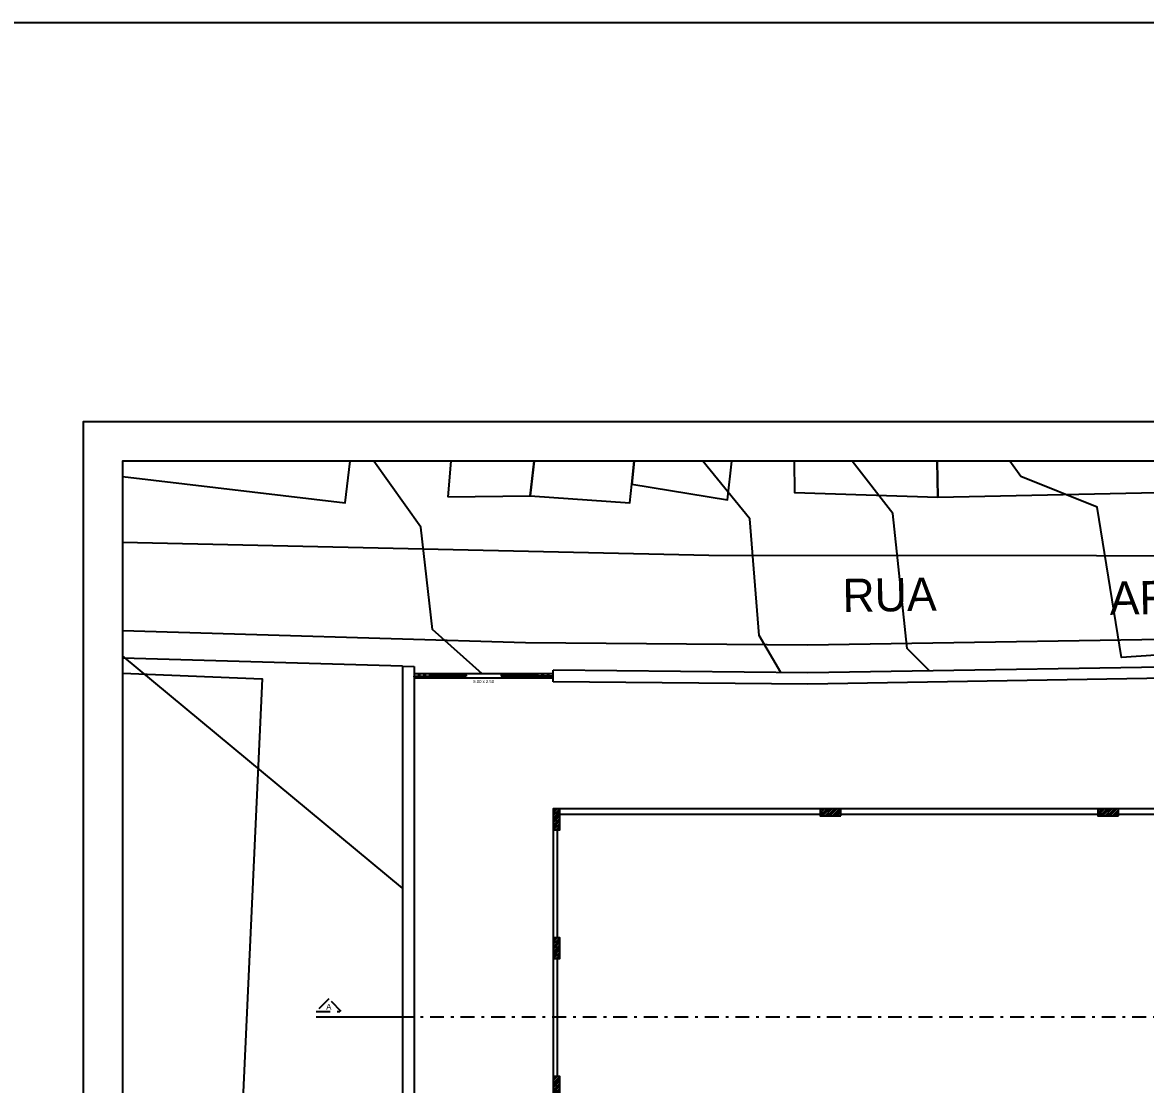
# Model space of a CAD drawing. Header units: millimetres. Extents: x 387 to 811, y 539 to 827.
# Drawn here: x 596.2 to 636.66, y 788.22 to 826.51 of the extents above; entities that cross this region are included whole.
import ezdxf
from ezdxf.enums import TextEntityAlignment as Align

# ---------------------------------------------------------------- set-up
doc = ezdxf.new("R2010")
doc.units = ezdxf.units.MM
doc.linetypes.add('DASHDOT', pattern=[1, 0.5, -0.25, 0, -0.25])
doc.linetypes.add('HIDDEN', pattern=[9.525, 6.35, -3.175])
for name, color, linetype in [('12', 115, 'Continuous'), ('7', 8, 'Continuous'), ('CORTE_PAPEL', 7, 'Continuous'), ('cuvas de nível', 51, 'Continuous'), ('ESQUADRIAS', 6, 'Continuous'), ('FORMATO', 6, 'Continuous'), ('LINHA DE CORTE', 1, 'DASHDOT'), ('MOBILIARIO', 3, 'Continuous'), ('PAREDES EM CORTE', 5, 'Continuous'), ('pilar', 4, 'Continuous'), ('TEXTO', 4, 'Continuous')]:
    doc.layers.add(name, color=color, linetype=linetype)

msp = doc.modelspace()

# ---------------------------------------------------------------- hatches: boundary and pattern name
at = {"layer": 'pilar'}
h = msp.add_hatch(dxfattribs=at)
h.set_pattern_fill('ANSI31', color=8, scale=0.5, style=0)
h.set_pattern_definition([(45, (-472.20881, 877.21243), (-0.044194174, 0.044194174), [])])
h.paths.add_polyline_path([(615.564, 798.16), (615.314, 798.16), (615.314, 797.41), (615.564, 797.41)])
h = msp.add_hatch(dxfattribs=at)
h.set_pattern_fill('ANSI31', color=8, scale=0.5, style=0)
h.set_pattern_definition([(45, (-452.20881, 867.33743), (-0.044194174, 0.044194174), [])])
h.paths.add_polyline_path([(625.689, 798.16), (624.939, 798.16), (624.939, 797.91), (625.689, 797.91)])
h = msp.add_hatch(dxfattribs=at)
h.set_pattern_fill('ANSI31', color=8, scale=0.5, style=0)
h.set_pattern_definition([(45, (-442.20881, 867.33743), (-0.044194174, 0.044194174), [])])
h.paths.add_polyline_path([(635.689, 798.16), (634.939, 798.16), (634.939, 797.91), (635.689, 797.91)])
h = msp.add_hatch(dxfattribs=at)
h.set_pattern_fill('ANSI31', color=8, scale=0.5, style=0)
h.set_pattern_definition([(45, (-472.20881, 872.57177), (-0.044194174, 0.044194174), [])])
h.paths.add_polyline_path([(615.564, 793.519), (615.314, 793.519), (615.314, 792.769), (615.564, 792.769)])
h = msp.add_hatch(dxfattribs=at)
h.set_pattern_fill('ANSI31', color=8, scale=0.5, style=0)
h.set_pattern_definition([(45, (-472.20881, 867.57177), (-0.044194174, 0.044194174), [])])
h.paths.add_polyline_path([(615.564, 788.519), (615.314, 788.519), (615.314, 787.769), (615.564, 787.769)])

# ---------------------------------------------------------------- linework, layer by layer
at = {"color": 2}
msp.add_lwpolyline([(585.81, 826.512), (698.178, 826.512), (698.178, 669.51), (585.81, 669.51)], close=True, dxfattribs=at)
at = {"layer": '12', "elevation": 54}
for points in [[(681.072, 810.249), (679.588, 808.423), (677.978, 807.433), (648.858, 807.273), (620.928, 807.293), (599.804, 807.763)], [(679.088, 801.323), (679.088, 801.323), (678.348, 803.233), (677.158, 803.843), (673.368, 804.073), (662.798, 803.763), (650.628, 803.863), (641.048, 804.333), (624.488, 804.063), (614.318, 804.153), (599.804, 804.583)], [(609.884, 803.31), (599.804, 803.591)]]:
    msp.add_lwpolyline(points, dxfattribs=at)
at = {"layer": '7'}
for p, q in [((615.314, 803.025, 54), (610.314, 803.025, 128.473)), ((615.314, 802.875, 54), (610.314, 802.875, 128.473))]:
    msp.add_line(p, q, dxfattribs=at)
at = {"layer": '7', "linetype": 'HIDDEN', "ltscale": 0.0075}
for p, q in [((610.939, 802.98, 54), (610.314, 802.98, 54)), ((614.689, 802.98, 54), (615.314, 802.98, 54))]:
    msp.add_line(p, q, dxfattribs=at)
at = {"layer": '7'}
for points in [[(599.804, 810.142, 129.667), (607.828, 809.193, 130.26), (608.006, 810.699, 130.231)], [(611.518, 809.413, 121.83), (614.488, 809.453, 122.3), (614.632, 810.699, 122.456)], [(611.634, 810.699, 122.011), (611.518, 809.413, 121.83)], [(614.488, 809.453, 122), (618.078, 809.193, 122.65), (618.148, 809.863, 123.26), (618.239, 810.699, 123.133)], [(614.632, 810.699, 122.161), (614.488, 809.453, 122)], [(618.239, 810.699, 123.133), (618.148, 809.863, 123.26)], [(618.148, 809.863, 123.26), (621.598, 809.303, 123.21), (621.753, 810.699, 123.001)], [(623.997, 810.699, 123.519), (624.008, 809.563, 123.5), (629.178, 809.393, 123.35), (629.154, 810.699, 123.353)], [(629.154, 810.699, 123.268), (629.178, 809.393, 123.35), (637.078, 809.573, 124.89), (637.023, 810.699, 124.749)], [(599.804, 803.052, 121.922), (604.828, 802.853, 122.12), (603.308, 769.643, 123.47)]]:
    msp.add_polyline3d(points, dxfattribs=at)
at = {"layer": 'CORTE_PAPEL', "elevation": 74.516}
msp.add_lwpolyline([(598.388, 684.72), (682.488, 684.72), (682.488, 812.115), (598.388, 812.115)], close=True, dxfattribs=at)
at = {"layer": 'cuvas de nível'}
for points in [[(612.754, 803.025, 113), (610.968, 804.633, 113), (610.548, 808.323, 113), (608.859, 810.699, 113)], [(623.523, 803.074, 114), (622.738, 804.413, 114), (622.408, 808.623, 114), (620.708, 810.699, 114)], [(628.876, 803.135, 115), (628.068, 803.943, 115), (627.558, 808.813, 115), (626.096, 810.699, 115)], [(639.005, 803.3, 116), (638.508, 803.703, 116), (637.038, 803.703, 116), (635.798, 803.623, 116), (634.918, 809.043, 116), (632.168, 810.143, 116), (631.778, 810.699, 116)], [(609.884, 795.307, 112), (599.804, 803.677, 112)]]:
    msp.add_polyline3d(points, dxfattribs=at)
at = {"layer": 'ESQUADRIAS', "elevation": 54}
for points in [[(611.564, 802.92), (610.314, 802.92), (610.314, 802.95), (611.564, 802.95)], [(612.189, 802.95), (610.939, 802.95), (610.939, 802.98), (612.189, 802.98)], [(613.439, 802.95), (614.689, 802.95), (614.689, 802.98), (613.439, 802.98)], [(614.064, 802.92), (615.314, 802.92), (615.314, 802.95), (614.064, 802.95)]]:
    msp.add_lwpolyline(points, close=True, dxfattribs=at)
at = {"layer": 'FORMATO', "elevation": 74.516}
msp.add_lwpolyline([(599.804, 693.215), (681.072, 693.215), (681.072, 810.699), (599.804, 810.699)], close=True, dxfattribs=at)
at = {"layer": 'LINHA DE CORTE', "color": 0, "linetype": 'Continuous'}
msp.add_line((606.784, 790.66, 54), (609.784, 790.66, 54), dxfattribs=at)
at = {"layer": 'LINHA DE CORTE'}
msp.add_line((609.784, 790.66, 54), (649.814, 790.66, 54), dxfattribs=at)
at = {"layer": 'LINHA DE CORTE', "color": 4, "elevation": 54}
msp.add_lwpolyline([(607.234, 791.31), (606.784, 790.86), (607.684, 790.86)], close=True, dxfattribs=at)
at = {"layer": 'MOBILIARIO'}
for p, q in [((609.884, 803.31, 128.473), (609.884, 754.1, 128.473)), ((609.884, 803.31, 54), (610.314, 803.299, 128.473)), ((610.314, 803.299, 128.473), (610.314, 754.633, 128.473)), ((615.314, 802.74, 54), (615.314, 803.161, 54))]:
    msp.add_line(p, q, dxfattribs=at)
at = {"layer": 'MOBILIARIO', "elevation": 54}
for points in [[(645.314, 803.123), (641.032, 803.333), (624.492, 803.063), (615.314, 803.161), (615.314, 803.161)], [(645.314, 802.722), (641.025, 802.933), (624.493, 802.663), (615.314, 802.745)]]:
    msp.add_lwpolyline(points, dxfattribs=at)
at = {"layer": 'PAREDES EM CORTE'}
for p, q in [((624.939, 798.16, 54), (615.564, 798.16, 54)), ((634.939, 798.16, 54), (625.689, 798.16, 54)), ((645.064, 798.16, 54), (635.689, 798.16, 54)), ((624.939, 797.96, 54), (615.564, 797.96, 54)), ((634.939, 797.96, 54), (625.689, 797.96, 54)), ((645.064, 797.96, 54), (635.689, 797.96, 54)), ((615.314, 797.41, 54), (615.314, 793.519, 54)), ((615.464, 797.41, 54), (615.464, 793.519, 54)), ((615.314, 792.769, 54), (615.314, 788.519, 54)), ((615.464, 792.769, 54), (615.464, 788.519, 54))]:
    msp.add_line(p, q, dxfattribs=at)
at = {"layer": 'pilar', "elevation": 54}
for points in [[(615.314, 797.41), (615.564, 797.41), (615.564, 798.16), (615.314, 798.16)], [(625.689, 797.91), (625.689, 798.16), (624.939, 798.16), (624.939, 797.91)], [(635.689, 797.91), (635.689, 798.16), (634.939, 798.16), (634.939, 797.91)], [(615.314, 792.769), (615.564, 792.769), (615.564, 793.519), (615.314, 793.519)], [(615.314, 787.769), (615.564, 787.769), (615.564, 788.519), (615.314, 788.519)]]:
    msp.add_lwpolyline(points, close=True, dxfattribs=at)

# ---------------------------------------------------------------- texts
at = {"layer": 'LINHA DE CORTE'}
msp.add_text('A', height=0.21, dxfattribs=at).set_placement((607.234, 790.86, 54), align=Align.BOTTOM_CENTER)
at = {"layer": 'TEXTO'}
for s, p in [('RUA', (625.753, 805.252, 54)), ('AREAL', (635.381, 805.156, 54))]:
    msp.add_text(s, height=1.2, rotation=1, dxfattribs=at).set_placement(p)
msp.add_text('5.00 x 2.50', height=0.11, dxfattribs=at).set_placement((612.814, 802.755, 91.237), align=Align.MIDDLE_CENTER)

doc.saveas('drawing.dxf')
